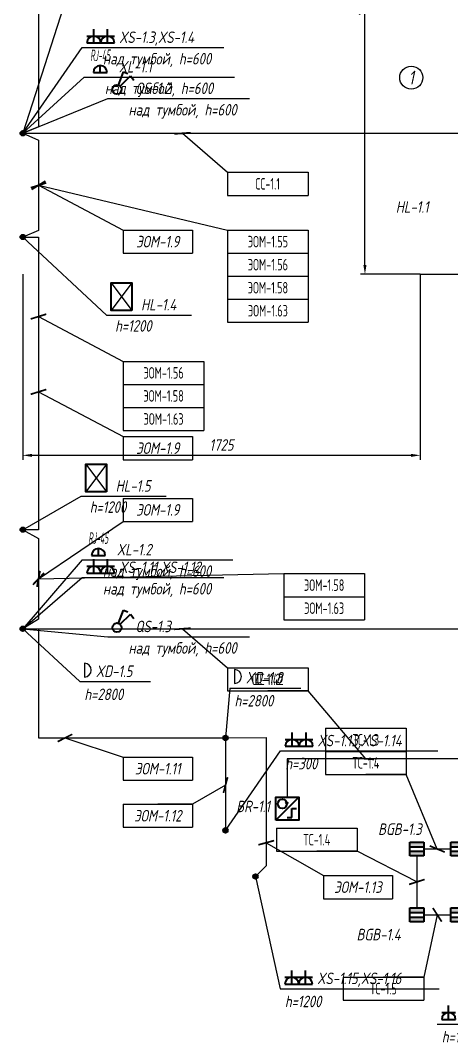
# Model space of a CAD drawing. Header units: millimetres. Extents: x -14566 to 16488, y -7315 to 17206.
# Drawn here: x 4441 to 6312, y 1820 to 6255 of the extents above; entities that cross this region are included whole.
import ezdxf
from ezdxf.enums import TextEntityAlignment as Align

# ---------------------------------------------------------------- set-up
doc = ezdxf.new("R2010")
doc.units = ezdxf.units.MM
for name, color, linetype in [('01 Экспликация', 7, 'Continuous'), ('02 Розетки', 7, 'Continuous'), ('04 Освещение', 7, 'Continuous'), ('05 Слаботочка', 7, 'Continuous'), ('07 Авт-ка общая', 7, 'Continuous'), ('08 Пож. и техн. сигн.', 7, 'Continuous'), ('10 Привязка', 7, 'Continuous'), ('12 Трассы и коробки 220', 7, 'Continuous')]:
    doc.layers.add(name, color=color, linetype=linetype)
doc.styles.add('GOST typeA', font='')
doc.styles.get("Standard").update_dxf_attribs({"font": 'arial.ttf'})
doc.styles.add('ГОСТ-ISOCPEUR', font='isocpeui.ttf', dxfattribs={"width": 0.8})
doc.styles.get('GOST typeA').set_extended_font_data('GOST type A')
doc.linetypes.add('220V_LINE', pattern='A,0.2,-0.05,["~220V",Standard,S=0.1,R=0,X=0,Y=-0.05],-0.4,0.1', length=0.75)
doc.dimstyles.new('ISO-25', dxfattribs={"dimtxt": 2.5, "dimasz": 2.5, "dimexe": 1.25, "dimexo": 0.625, "dimtad": 1, "dimtxsty": 'Standard', "dimcen": 2.5, "dimadec": 0, "dimazin": 0, "dimtfac": 1, "dimtmove": 0, "dimatfit": 3, "dimfxl": 1, "dimarcsym": 0})

# ---------------------------------------------------------------- blocks, each defined once
blk = doc.blocks.new('розетка скрытая трехполюсная')
at = {"color": 0, "lineweight": -2}
for p, q in [((0, 0), (0, 3)), ((-1.5, 1.5), (1.5, 1.5)), ((-1.5, 0), (1.5, 0))]:
    blk.add_line(p, q, dxfattribs=at)
blk.add_arc((0, 0), 1.5, 0, 180, dxfattribs=at)
blk = doc.blocks.new('энкодер')
at = {"color": 0, "lineweight": -2}
for p, q in [((0, 0), (5, 5)), ((2.43, 3.56), (2.2, 3.9)), ((2.43, 3.56), (2.66, 3.9)), ((3.48, 0.56), (3.48, 2.56)), ((3.48, 2.56), (4.48, 2.56)), ((2.48, 0.56), (3.48, 0.56))]:
    blk.add_line(p, q, dxfattribs=at)
blk.add_lwpolyline([(0, 0), (0, 5), (5, 5), (5, 0)], close=True, dxfattribs=at)
blk.add_circle((1.43, 3.56), 1, dxfattribs=at)
blk = doc.blocks.new('геркон')
at = {"lineweight": -2}
for points in [[(3, 2), (3, 3), (0, 3), (0, 2)], [(3, 0), (3, 1), (0, 1), (0, 0)]]:
    blk.add_hatch(color=0, dxfattribs=at).paths.add_polyline_path(points)
at = {"color": 0, "lineweight": -2}
for p, q in [((0, 0), (0, 3)), ((0, 3), (3, 3)), ((3, 3), (3, 0)), ((0, 2), (3, 2)), ((0, 1), (3, 1)), ((3, 0), (0, 0))]:
    blk.add_line(p, q, dxfattribs=at)
blk = doc.blocks.new('розетка RJ-45')
at = {"color": 0, "lineweight": -2}
for p, q in [((-1.5, 0), (1.5, 0)), ((0, 0), (0, 1.5))]:
    blk.add_line(p, q, dxfattribs=at)
blk.add_arc((0, 0), 1.5, 0, 180, dxfattribs=at)
at = {"color": 0, "lineweight": -2, "style": 'ГОСТ-ISOCPEUR', "width": 0.4}
blk.add_text('RJ-45', height=2.5, dxfattribs=at).set_placement((0, 2.5), align=Align.CENTER)
blk = doc.blocks.new('коробка коммутационная')
at = {"color": 0}
blk.add_line((0, 3), (0, 0), dxfattribs=at)
blk.add_arc((0, 1.5), 1.5, 270, 90, dxfattribs=at)
blk = doc.blocks.new('кнопка 2')
at = {"color": 0, "lineweight": -2}
for p, q in [((0.35, 0.94), (1.39, 3.78)), ((0.71, 0.71), (2.93, 2.93)), ((1.39, 3.78), (2.34, 3.45)), ((2.93, 2.93), (3.66, 2))]:
    blk.add_line(p, q, dxfattribs=at)
blk.add_circle((0, 0), 1, dxfattribs=at)
blk = doc.blocks.new('*T109')
at = {"layer": '02 Розетки', "color": 0, "lineweight": -2}
for p, q in [((0, 0), (300, 0)), ((0, 0), (0, -100)), ((300, 0), (300, -100)), ((0, -100), (300, -100))]:
    blk.add_line(p, q, dxfattribs=at)
at = {"layer": '02 Розетки', "color": 0, "insert": (150, -50), "char_height": 50, "width": 280, "attachment_point": 5, "style": 'ГОСТ-ISOCPEUR'}
blk.add_mtext('{ЭОМ-1.9}', dxfattribs=at)
blk = doc.blocks.new('*T110')
at = {"layer": '02 Розетки', "color": 0, "lineweight": -2}
for p, q in [((0, 0), (300, 0)), ((0, 0), (0, -100)), ((300, 0), (300, -100)), ((0, -100), (300, -100))]:
    blk.add_line(p, q, dxfattribs=at)
at = {"layer": '02 Розетки', "color": 0, "insert": (150, -50), "char_height": 50, "width": 280, "attachment_point": 5, "style": 'ГОСТ-ISOCPEUR'}
blk.add_mtext('{ЭОМ-1.9}', dxfattribs=at)
blk = doc.blocks.new('*T111')
at = {"layer": '02 Розетки', "color": 0, "lineweight": -2}
for p, q in [((0, 0), (300, 0)), ((0, 0), (0, -100)), ((300, 0), (300, -100)), ((0, -100), (300, -100))]:
    blk.add_line(p, q, dxfattribs=at)
at = {"layer": '02 Розетки', "color": 0, "insert": (150, -50), "char_height": 50, "width": 280, "attachment_point": 5, "style": 'ГОСТ-ISOCPEUR'}
blk.add_mtext('{ЭОМ-1.9}', dxfattribs=at)
blk = doc.blocks.new('*T112')
at = {"layer": '02 Розетки', "color": 0, "lineweight": -2}
for p, q in [((0, 0), (300, 0)), ((0, 0), (0, -100)), ((300, 0), (300, -100)), ((0, -100), (300, -100))]:
    blk.add_line(p, q, dxfattribs=at)
at = {"layer": '02 Розетки', "color": 0, "insert": (150, -50), "char_height": 50, "width": 280, "attachment_point": 5, "style": 'ГОСТ-ISOCPEUR'}
blk.add_mtext('{ЭОМ-1.11}', dxfattribs=at)
blk = doc.blocks.new('*T136')
at = {"layer": '02 Розетки', "color": 0, "lineweight": -2}
for p, q in [((0, 0), (300, 0)), ((0, 0), (0, -100)), ((300, 0), (300, -100)), ((0, -100), (300, -100))]:
    blk.add_line(p, q, dxfattribs=at)
at = {"layer": '02 Розетки', "color": 0, "insert": (150, -50), "char_height": 50, "width": 280, "attachment_point": 5, "style": 'ГОСТ-ISOCPEUR'}
blk.add_mtext('{ЭОМ-1.13}', dxfattribs=at)
blk = doc.blocks.new('*T214')
at = {"layer": '04 Освещение', "color": 0, "lineweight": -2}
for p, q in [((0, 0), (350, 0)), ((0, 0), (0, -400)), ((350, 0), (350, -400)), ((0, -100), (350, -100)), ((0, -200), (350, -200)), ((0, -300), (350, -300)), ((0, -400), (350, -400))]:
    blk.add_line(p, q, dxfattribs=at)
at = {"layer": '04 Освещение', "color": 0, "char_height": 50, "width": 330, "attachment_point": 5, "style": 'GOST typeA'}
for s, insert in [('{\\W0.8;ЭОМ-1.55}', (175, -50)), ('{\\W0.8;ЭОМ-1.56}', (175, -150)), ('{\\W0.8;ЭОМ-1.58}', (175, -250)), ('{\\W0.8;ЭОМ-1.63}', (175, -350))]:
    blk.add_mtext(s, dxfattribs=dict(at, insert=insert))
blk = doc.blocks.new('*T215')
at = {"layer": '04 Освещение', "color": 0, "lineweight": -2}
for p, q in [((0, 0), (350, 0)), ((0, 0), (0, -300)), ((350, 0), (350, -300)), ((0, -100), (350, -100)), ((0, -200), (350, -200)), ((0, -300), (350, -300))]:
    blk.add_line(p, q, dxfattribs=at)
at = {"layer": '04 Освещение', "color": 0, "char_height": 50, "width": 330, "attachment_point": 5, "style": 'GOST typeA'}
for s, insert in [('{\\W0.8;ЭОМ-1.56}', (175, -50)), ('{\\W0.8;ЭОМ-1.58}', (175, -150)), ('{\\W0.8;ЭОМ-1.63}', (175, -250))]:
    blk.add_mtext(s, dxfattribs=dict(at, insert=insert))
blk = doc.blocks.new('*T216')
at = {"layer": '04 Освещение', "color": 0, "lineweight": -2}
for p, q in [((0, 0), (350, 0)), ((0, 0), (0, -200)), ((350, 0), (350, -200)), ((0, -100), (350, -100)), ((0, -200), (350, -200))]:
    blk.add_line(p, q, dxfattribs=at)
at = {"layer": '04 Освещение', "color": 0, "char_height": 50, "width": 330, "attachment_point": 5, "style": 'GOST typeA'}
for s, insert in [('{\\W0.8;ЭОМ-1.58}', (175, -50)), ('{\\W0.8;ЭОМ-1.63}', (175, -150))]:
    blk.add_mtext(s, dxfattribs=dict(at, insert=insert))
blk = doc.blocks.new('*T250')
at = {"layer": '07 Авт-ка общая', "color": 0, "lineweight": -2}
for p, q in [((0, 0), (350, 0)), ((0, 0), (0, -100)), ((350, 0), (350, -100)), ((0, -100), (350, -100))]:
    blk.add_line(p, q, dxfattribs=at)
at = {"layer": '07 Авт-ка общая', "color": 0, "insert": (175, -50), "char_height": 50, "width": 330, "attachment_point": 5, "style": 'GOST typeA'}
blk.add_mtext('{\\W0.8;СС-1.42}', dxfattribs=at)
blk = doc.blocks.new('*T323')
at = {"layer": '05 Слаботочка', "color": 0, "lineweight": -2}
for p, q in [((0, 0), (350, 0)), ((0, 0), (0, -100)), ((350, 0), (350, -100)), ((0, -100), (350, -100))]:
    blk.add_line(p, q, dxfattribs=at)
at = {"layer": '05 Слаботочка', "color": 0, "insert": (175, -50), "char_height": 50, "width": 330, "attachment_point": 5, "style": 'GOST typeA'}
blk.add_mtext('{\\W0.8;СС-1.1}', dxfattribs=at)
blk = doc.blocks.new('*T324')
at = {"layer": '05 Слаботочка', "color": 0, "lineweight": -2}
for p, q in [((0, 0), (350, 0)), ((0, 0), (0, -100)), ((350, 0), (350, -100)), ((0, -100), (350, -100))]:
    blk.add_line(p, q, dxfattribs=at)
at = {"layer": '05 Слаботочка', "color": 0, "insert": (175, -50), "char_height": 50, "width": 330, "attachment_point": 5, "style": 'GOST typeA'}
blk.add_mtext('{\\W0.8;СС-1.2}', dxfattribs=at)
blk = doc.blocks.new('*T438')
at = {"layer": '08 Пож. и техн. сигн.', "color": 0, "lineweight": -2}
for p, q in [((0, 0), (350, 0)), ((0, 0), (0, -200)), ((350, 0), (350, -200)), ((0, -100), (350, -100)), ((0, -200), (350, -200))]:
    blk.add_line(p, q, dxfattribs=at)
at = {"layer": '08 Пож. и техн. сигн.', "color": 0, "char_height": 50, "width": 330, "attachment_point": 5, "style": 'GOST typeA'}
for s, insert in [('{\\W0.8;ТС-1.3}', (175, -50)), ('{\\W0.8;ТС-1.4}', (175, -150))]:
    blk.add_mtext(s, dxfattribs=dict(at, insert=insert))
blk = doc.blocks.new('*T439')
at = {"layer": '08 Пож. и техн. сигн.', "color": 0, "lineweight": -2}
for p, q in [((0, 0), (350, 0)), ((0, 0), (0, -100)), ((350, 0), (350, -100)), ((0, -100), (350, -100))]:
    blk.add_line(p, q, dxfattribs=at)
at = {"layer": '08 Пож. и техн. сигн.', "color": 0, "insert": (175, -50), "char_height": 50, "width": 330, "attachment_point": 5, "style": 'GOST typeA'}
blk.add_mtext('{\\W0.8;ТС-1.4}', dxfattribs=at)
blk = doc.blocks.new('*T440')
at = {"layer": '08 Пож. и техн. сигн.', "color": 0, "lineweight": -2}
for p, q in [((0, 0), (350, 0)), ((0, 0), (0, -100)), ((350, 0), (350, -100)), ((0, -100), (350, -100))]:
    blk.add_line(p, q, dxfattribs=at)
at = {"layer": '08 Пож. и техн. сигн.', "color": 0, "insert": (175, -50), "char_height": 50, "width": 330, "attachment_point": 5, "style": 'GOST typeA'}
blk.add_mtext('{\\W0.8;ТС-1.5}', dxfattribs=at)
blk = doc.blocks.new('*T492')
at = {"layer": '02 Розетки', "color": 0, "lineweight": -2}
for p, q in [((0, 0), (300, 0)), ((0, 0), (0, -100)), ((300, 0), (300, -100)), ((0, -100), (300, -100))]:
    blk.add_line(p, q, dxfattribs=at)
at = {"layer": '02 Розетки', "color": 0, "insert": (150, -50), "char_height": 50, "width": 280, "attachment_point": 5, "style": 'ГОСТ-ISOCPEUR'}
blk.add_mtext('{ЭОМ-1.12}', dxfattribs=at)
blk = doc.blocks.new('*D506')
at = {"layer": '04 Освещение', "color": 0, "lineweight": -2, "transparency": 16777216}
for p, q in [((6176.2, 7510.1), (5916.2, 7510.1)), ((5936.2, 5193.3), (5936.2, 7470.1)), ((6176.2, 5153.3), (5916.2, 5153.3))]:
    blk.add_line(p, q, dxfattribs=at)
at = {"layer": '04 Освещение', "color": 0, "transparency": 16777216}
for points in [[(5942.8, 7470.1), (5929.5, 7470.1), (5936.2, 7510.1)], [(5929.5, 5193.3), (5942.8, 5193.3), (5936.2, 5153.3)]]:
    blk.add_solid(points, dxfattribs=at)
at = {"layer": 'Defpoints', "color": 0, "transparency": 16777216}
for p in [(5936.2, 7510.1), (6176.2, 7510.1), (6176.2, 5153.3)]:
    blk.add_point(p, dxfattribs=at)
at = {"layer": '04 Освещение', "color": 0, "transparency": 16777216, "insert": (5891.2, 6331.7), "char_height": 50, "attachment_point": 5, "rotation": 90, "style": 'ГОСТ-ISOCPEUR'}
blk.add_mtext('2357', dxfattribs=at)
blk = doc.blocks.new('*D507')
at = {"layer": '04 Освещение', "color": 0, "lineweight": -2, "transparency": 16777216}
for p, q in [((4451.2, 5153.3), (4451.2, 4347.7)), ((6176.2, 5153.3), (6176.2, 4347.7)), ((6136.2, 4367.7), (4491.2, 4367.7))]:
    blk.add_line(p, q, dxfattribs=at)
at = {"layer": '04 Освещение', "color": 0, "transparency": 16777216}
for points in [[(4491.2, 4374.3), (4491.2, 4361), (4451.2, 4367.7)], [(6136.2, 4361), (6136.2, 4374.3), (6176.2, 4367.7)]]:
    blk.add_solid(points, dxfattribs=at)
at = {"layer": 'Defpoints', "color": 0, "transparency": 16777216}
for p in [(4451.2, 5153.3), (6176.2, 5153.3), (4451.2, 4367.7)]:
    blk.add_point(p, dxfattribs=at)
at = {"layer": '04 Освещение', "color": 0, "transparency": 16777216, "insert": (5313.7, 4412.7), "char_height": 50, "attachment_point": 5, "style": 'ГОСТ-ISOCPEUR'}
blk.add_mtext('1725', dxfattribs=at)

msp = doc.modelspace()

# ---------------------------------------------------------------- hatches: boundary and pattern name
at = {"layer": '02 Розетки'}
msp.add_hatch(color=256, dxfattribs=at).paths.add_polyline_path([(5451.2, 2540.1, 1), (5471.2, 2540.1, 1)])
at = {"layer": '10 Привязка'}
for points in [[(4441.2, 5765.1, 1), (4461.2, 5765.1, 1)], [(4441.2, 3615.1, 1), (4461.2, 3615.1, 1)]]:
    msp.add_hatch(color=256, dxfattribs=at).paths.add_polyline_path(points)
at = {"layer": '12 Трассы и коробки 220'}
for points in [[(4441.2, 5315.1, 1), (4461.2, 5315.1, 1)], [(4441.2, 4045.1, 1), (4461.2, 4045.1, 1)], [(5321.2, 3141.4, 1), (5341.2, 3141.4, 1)], [(5321.2, 2740.1, 1), (5341.2, 2740.1, 1)]]:
    msp.add_hatch(color=256, dxfattribs=at).paths.add_polyline_path(points)

# ---------------------------------------------------------------- linework, layer by layer
at = {"layer": '01 Экспликация'}
msp.add_circle((6137.1, 6006.6), 50, dxfattribs=at)
at = {"layer": '02 Розетки'}
for p, q in [((4451.2, 5765.1), (4709.5, 6137)), ((4709.5, 6137), (5324.2, 6137)), ((4451.2, 3615.1), (4709.5, 3837)), ((4709.5, 3837), (5324.2, 3837)), ((5331.2, 2740.1), (5570.4, 3085.1)), ((5570.4, 3085.1), (6253, 3085.1)), ((5461.2, 2540.1), (5568.6, 2053)), ((5568.6, 2053), (6258.1, 2053)), ((6249.4, 1899.7), (6938.9, 1899.7))]:
    msp.add_line(p, q, dxfattribs=at)
at = {"layer": '02 Розетки', "linetype": '220V_LINE', "ltscale": 200, "flags": 128}
msp.add_lwpolyline([(5331.2, 3141.4), (5507.9, 3143.9), (5507.9, 3143.9), (5507.9, 2586.8), (5461.2, 2540.1)], dxfattribs=at)
at = {"layer": '02 Розетки', "lineweight": 40}
msp.add_circle((5461.2, 2540.1), 10, dxfattribs=at)
at = {"layer": '04 Освещение'}
for p, q in [((4451.2, 5765.1), (4820.2, 5915.5)), ((4820.2, 5915.5), (5434.9, 5915.5)), ((4451.2, 5315.1), (4814.9, 4976.2)), ((4814.9, 4976.2), (5183.6, 4976.2)), ((4451.2, 4045.1), (4704.7, 4190)), ((4704.7, 4190), (5073.4, 4190)), ((4451.2, 3615.1), (4820.2, 3580.2)), ((4820.2, 3580.2), (5434.9, 3580.2))]:
    msp.add_line(p, q, dxfattribs=at)
at = {"layer": '04 Освещение', "color": 3}
for p, q in [((4834.9, 5116.2), (4924.9, 4996.2)), ((4924.9, 5116.2), (4834.9, 4996.2)), ((4724.7, 4330), (4814.7, 4210)), ((4814.7, 4330), (4724.7, 4210))]:
    msp.add_line(p, q, dxfattribs=at)
at = {"layer": '04 Освещение', "linetype": '220V_LINE', "ltscale": 200, "flags": 128}
msp.add_lwpolyline([(6176.2, 5153.3), (7571, 5153.3), (7571, 5153.3), (7611, 5193.3)], dxfattribs=at)
at = {"layer": '04 Освещение', "color": 3, "lineweight": 40}
for points in [[(4924.9, 4996.2), (4834.9, 4996.2), (4834.9, 5116.2), (4924.9, 5116.2)], [(4814.7, 4210), (4724.7, 4210), (4724.7, 4330), (4814.7, 4330)]]:
    msp.add_lwpolyline(points, close=True, dxfattribs=at)
at = {"layer": '05 Слаботочка'}
for p, q in [((4717.7, 6008.9), (4451.2, 5765.1)), ((4717.7, 6008.9), (5370.5, 6008.9)), ((4709.5, 3913.6), (4451.2, 3615.1)), ((4709.5, 3913.6), (5362.3, 3913.6))]:
    msp.add_line(p, q, dxfattribs=at)
for points in [[(4451.2, 5765.1), (6967.4, 5765.1), (6967.4, 5765.1), (7007.4, 5805.1)], [(4451.2, 3615.1), (6967.4, 3615.1), (6967.4, 3615.1), (7007.4, 3655.1)]]:
    msp.add_lwpolyline(points, dxfattribs=at)
at = {"layer": '07 Авт-ка общая'}
msp.add_lwpolyline([(7007.4, 3091), (6967.4, 3051), (5599.2, 3051), (5599.2, 2884.3)], dxfattribs=at)
at = {"layer": '08 Пож. и техн. сигн.'}
for points in [[(6161.4, 2629.5), (6161.4, 2403.9)], [(6308.6, 2659.5), (6191.4, 2659.5)], [(6191.4, 2373.9), (6308.6, 2373.9)]]:
    msp.add_lwpolyline(points, dxfattribs=at)
at = {"layer": '10 Привязка', "lineweight": 40}
for centre in [(4451.2, 5765.1), (4451.2, 3615.1)]:
    msp.add_circle(centre, 10, dxfattribs=at)
at = {"layer": '12 Трассы и коробки 220'}
for p, q in [((4698.5, 6532.8), (4451.2, 5765.1)), ((4698.5, 3385.8), (4451.2, 3615.1)), ((4698.5, 3385.8), (5005.8, 3385.8)), ((5349.9, 3357.9), (5331.2, 3141.4)), ((5349.9, 3357.9), (5657.3, 3357.9))]:
    msp.add_line(p, q, dxfattribs=at)
at = {"layer": '12 Трассы и коробки 220', "linetype": '220V_LINE', "ltscale": 200}
msp.add_line((5331.2, 3141.4), (5331.2, 2740.1), dxfattribs=at)
at = {"layer": '12 Трассы и коробки 220', "linetype": '220V_LINE', "ltscale": 200, "flags": 128}
for points in [[(6711.2, 7510.1), (6745.9, 7399.8), (4519.6, 7399.8), (4519.6, 5792.7), (4451.2, 5765.1)], [(4451.2, 5765.1), (4519.6, 5735.7), (4519.6, 5343.1), (4451.2, 5315.1)], [(4451.2, 5315.1), (4519.6, 5315.1), (4519.6, 4045.1), (4451.2, 4045.1)], [(4451.2, 4045.1), (4519.6, 4006.5), (4519.6, 3656.9), (4451.2, 3615.1)], [(4451.2, 3615.1), (4519.6, 3615.1), (4519.6, 3141.4), (5331.2, 3141.4), (5331.2, 3141.4)]]:
    msp.add_lwpolyline(points, dxfattribs=at)
at = {"layer": '12 Трассы и коробки 220', "lineweight": 40}
for centre in [(4451.2, 5315.1), (4451.2, 4045.1), (5331.2, 3141.4), (5331.2, 2740.1)]:
    msp.add_circle(centre, 10, dxfattribs=at)

# ---------------------------------------------------------------- block references
for name, p in [('*T323', (5339.1, 5595.8)), ('*T109', (4887.3, 5345.1)), ('*T214', (5340, 5345.1)), ('*T215', (4887.3, 4775.6)), ('*T110', (4887.3, 4448.9)), ('*T111', (4887.3, 4181.1)), ('*T216', (5584.1, 3854.4)), ('*T250', (5339.1, 3445.8)), ('*T324', (5339.1, 3445.8)), ('*T438', (5765.4, 3183.3)), ('*T112', (4887.3, 3058.2)), ('*T492', (4887.3, 2853.8)), ('*T439', (5552.4, 2750)), ('*T136', (5755.9, 2543.9)), ('*T440', (5841.8, 2103.7))]:
    msp.add_blockref(name, p)
at = {"layer": '02 Розетки', "color": 1, "lineweight": 40, "xscale": 20, "yscale": 20, "zscale": 20}
for p in [(4759.5, 6157), (4819.5, 6157), (4759.5, 3857), (4819.5, 3857), (5620.4, 3105.1), (5680.4, 3105.1), (5618.6, 2073), (5678.6, 2073), (6299.4, 1919.7)]:
    msp.add_blockref('розетка скрытая трехполюсная', p, dxfattribs=at)
at = {"layer": '04 Освещение', "color": 3, "lineweight": 40, "xscale": 20, "yscale": 20, "zscale": 20}
for p in [(4860.2, 5955.5), (4860.2, 3620.2)]:
    msp.add_blockref('кнопка 2', p, dxfattribs=at)
at = {"layer": '05 Слаботочка', "color": 6, "lineweight": 40, "xscale": 20, "yscale": 20, "zscale": 20}
for p in [(4787.7, 6028.9), (4779.5, 3933.6)]:
    msp.add_blockref('розетка RJ-45', p, dxfattribs=at)
at = {"layer": '07 Авт-ка общая', "lineweight": 40, "xscale": 20, "yscale": 20, "zscale": 20}
msp.add_blockref('энкодер', (5549.2, 2784.3), dxfattribs=at)
at = {"layer": '08 Пож. и техн. сигн.', "lineweight": 40, "xscale": 20, "yscale": 20, "zscale": 20}
for p in [(6131.4, 2629.5), (6308.6, 2629.5), (6131.4, 2343.9), (6308.6, 2343.9)]:
    msp.add_blockref('геркон', p, dxfattribs=at)
at = {"layer": '12 Трассы и коробки 220', "xscale": 20, "yscale": 20, "zscale": 20}
for p in [(4718.5, 3405.8), (5369.9, 3377.9)]:
    msp.add_blockref('коробка коммутационная', p, dxfattribs=at)

# ---------------------------------------------------------------- texts
at = {"layer": '01 Экспликация', "style": 'ГОСТ-ISOCPEUR', "width": 0.8}
msp.add_text('1', height=60, dxfattribs=at).set_placement((6137.1, 6006.6), align=Align.MIDDLE)
at = {"layer": '02 Розетки', "linetype": 'Continuous', "style": 'ГОСТ-ISOCPEUR', "width": 0.8}
for s, p in [('XS-1.3,XS-1.4', (4869.5, 6157)), ('XS-1.11,XS-1.12', (4869.5, 3857)), ('XS-1.13,XS-1.14', (5730.4, 3105.1)), ('h=300', (5590.4, 3005)), ('XS-1.15,XS-1.16', (5728.6, 2073)), ('h=1200', (5588.6, 1972.9)), ('h=1200', (6269.4, 1819.6))]:
    msp.add_text(s, height=50, dxfattribs=at).set_placement(p)
at = {"layer": '02 Розетки', "linetype": 'Continuous', "char_height": 50, "attachment_point": 5, "style": 'ГОСТ-ISOCPEUR'}
for insert in [(5034.4, 6081.9), (5034.4, 3781.9)]:
    msp.add_mtext_dynamic_manual_height_columns('{\\pxqc;над тумбой, h=600}', width=957.621, gutter_width=957.6, heights=[446.2], dxfattribs=dict(at, insert=insert))
at = {"layer": '04 Освещение', "linetype": 'Continuous', "style": 'ГОСТ-ISOCPEUR', "width": 0.8}
for s, p in [('QS-1.2', (4940.2, 5935.5)), ('HL-1.1', (6070.3, 5420.4)), ('HL-1.4', (4964.9, 4996.2)), (' h=1200', (4826.5, 4904.4)), ('HL-1.5', (4854.7, 4210)), (' h=1200', (4716.3, 4118.2)), ('QS-1.3', (4940.2, 3600.2))]:
    msp.add_text(s, height=50, dxfattribs=at).set_placement(p)
at = {"layer": '04 Освещение', "linetype": 'Continuous', "char_height": 50, "attachment_point": 5, "style": 'ГОСТ-ISOCPEUR'}
for insert in [(5145, 5860.4), (5145, 3525.1)]:
    msp.add_mtext_dynamic_manual_height_columns('{\\pxqc;над тумбой, h=600}', width=957.621, gutter_width=957.6, heights=[446.2], dxfattribs=dict(at, insert=insert))
at = {"layer": '05 Слаботочка', "linetype": 'Continuous', "style": 'ГОСТ-ISOCPEUR', "width": 0.8}
for s, p in [('XL-1.1', (4867.7, 6028.9)), ('XL-1.2', (4859.5, 3933.6))]:
    msp.add_text(s, height=50, dxfattribs=at).set_placement(p)
at = {"layer": '05 Слаботочка', "linetype": 'Continuous', "char_height": 50, "attachment_point": 5, "style": 'ГОСТ-ISOCPEUR'}
for insert in [(5042.6, 5953.8), (5034.4, 3858.5)]:
    msp.add_mtext_dynamic_manual_height_columns('{\\pxqc;над тумбой, h=600}', width=957.621, gutter_width=957.6, heights=[446.2], dxfattribs=dict(at, insert=insert))
at = {"layer": '07 Авт-ка общая', "linetype": 'Continuous', "style": 'ГОСТ-ISOCPEUR', "width": 0.8}
msp.add_text('BR-1.1', height=50, dxfattribs=at).set_placement((5524, 2819.1), align=Align.RIGHT)
at = {"layer": '08 Пож. и техн. сигн.', "linetype": 'Continuous', "style": 'ГОСТ-ISOCPEUR', "width": 0.8}
for s, p in [('BGB-1.3', (6182.7, 2720.5)), ('BGB-1.4', (6091.3, 2263.3))]:
    msp.add_text(s, height=50, dxfattribs=at).set_placement(p, align=Align.RIGHT)
at = {"layer": '12 Трассы и коробки 220', "linetype": 'Continuous', "style": 'ГОСТ-ISOCPEUR', "width": 0.8}
for s, p in [('XD-1.5', (4768.5, 3405.8)), ('XD-1.8', (5419.9, 3377.9)), ('h=2800', (4718.5, 3305.7)), ('h=2800', (5369.9, 3277.8))]:
    msp.add_text(s, height=50, dxfattribs=at).set_placement(p)

# ---------------------------------------------------------------- dimensions: what is measured, and where the dimension line sits
at = {"layer": '04 Освещение', "color": 3}
dim = msp.add_linear_dim(base=(5936.2, 7510.1), p1=(6176.2, 5153.3), p2=(6176.2, 7510.1), angle=90, dimstyle='ISO-25', override={"dimtxt": 50, "dimasz": 40, "dimexe": 20, "dimexo": 0, "dimgap": 20, "dimdec": 0, "dimtxsty": 'ГОСТ-ISOCPEUR'}, dxfattribs=at)
dim.commit()
dim.dimension.update_dxf_attribs({"geometry": '*D506', "text_midpoint": (5891.2, 6331.7)})
dim = msp.add_linear_dim(base=(4451.2, 4367.7), p1=(6176.2, 5153.3), p2=(4451.2, 5153.3), dimstyle='ISO-25', override={"dimtxt": 50, "dimasz": 40, "dimexe": 20, "dimexo": 0, "dimgap": 20, "dimdec": 0, "dimtxsty": 'ГОСТ-ISOCPEUR'}, dxfattribs=at)
dim.commit()
dim.dimension.update_dxf_attribs({"geometry": '*D507', "text_midpoint": (5313.7, 4367.7), "dimtype": 160})

# ---------------------------------------------------------------- leaders
at = {"layer": '02 Розетки'}
for points in [[(4519.6, 5539.4), (4887.3, 5345.1), (5047.1, 5345.1)], [(4519.6, 4643.1), (4887.3, 4448.9), (5047.1, 4448.9)], [(4519.6, 3831.7), (4887.3, 4081.1), (5047.1, 4081.1)], [(4634.5, 3141.4), (4887.3, 3058.2), (5037.3, 3058.2)], [(5331.2, 2937), (5187.3, 2853.8), (5037.3, 2853.8)], [(5507.9, 2686.8), (5755.9, 2543.9), (5905.9, 2543.9)]]:
    msp.add_leader(points, dimstyle='ISO-25', override={"dimasz": 50, "dimgap": 1, "dimtad": 0, "dimldrblk": 'ArchTick'}, dxfattribs=at)
at = {"layer": '04 Освещение'}
for points in [[(4519.6, 5539.4), (5340, 5345.1), (5515, 5345.1)], [(4519.6, 4969.9), (4887.3, 4775.6), (5047.1, 4775.6)], [(4519.6, 3831.7), (5584.1, 3854.4), (5744, 3854.4)]]:
    msp.add_leader(points, dimstyle='ISO-25', override={"dimasz": 50, "dimgap": 1, "dimtad": 0, "dimldrblk": 'ArchTick'}, dxfattribs=at)
at = {"layer": '05 Слаботочка'}
for points in [[(5144.5, 5765.1), (5339.1, 5595.8), (5499, 5595.8)], [(5144.5, 3615.1), (5339.1, 3445.8), (5499, 3445.8)]]:
    msp.add_leader(points, dimstyle='ISO-25', override={"dimasz": 50, "dimgap": 1, "dimtad": 0, "dimldrblk": 'ArchTick'}, dxfattribs=at)
at = {"layer": '07 Авт-ка общая'}
msp.add_leader([(5940.2, 3051), (5689.1, 3345.8), (5514.1, 3345.8)], dimstyle='ISO-25', override={"dimasz": 50, "dimgap": 1, "dimtad": 0, "dimldrblk": 'ArchTick'}, dxfattribs=at)
at = {"layer": '08 Пож. и техн. сигн.'}
for points in [[(6250, 2659.5), (6115.4, 2983.3), (5940.4, 2983.3)], [(6161.4, 2516.7), (5902.4, 2650), (5727.4, 2650)], [(6250, 2373.9), (6191.8, 2103.7), (6016.8, 2103.7)]]:
    msp.add_leader(points, dimstyle='ISO-25', override={"dimasz": 50, "dimgap": 1, "dimtad": 0, "dimldrblk": 'ArchTick'}, dxfattribs=at)

doc.saveas('drawing.dxf')
